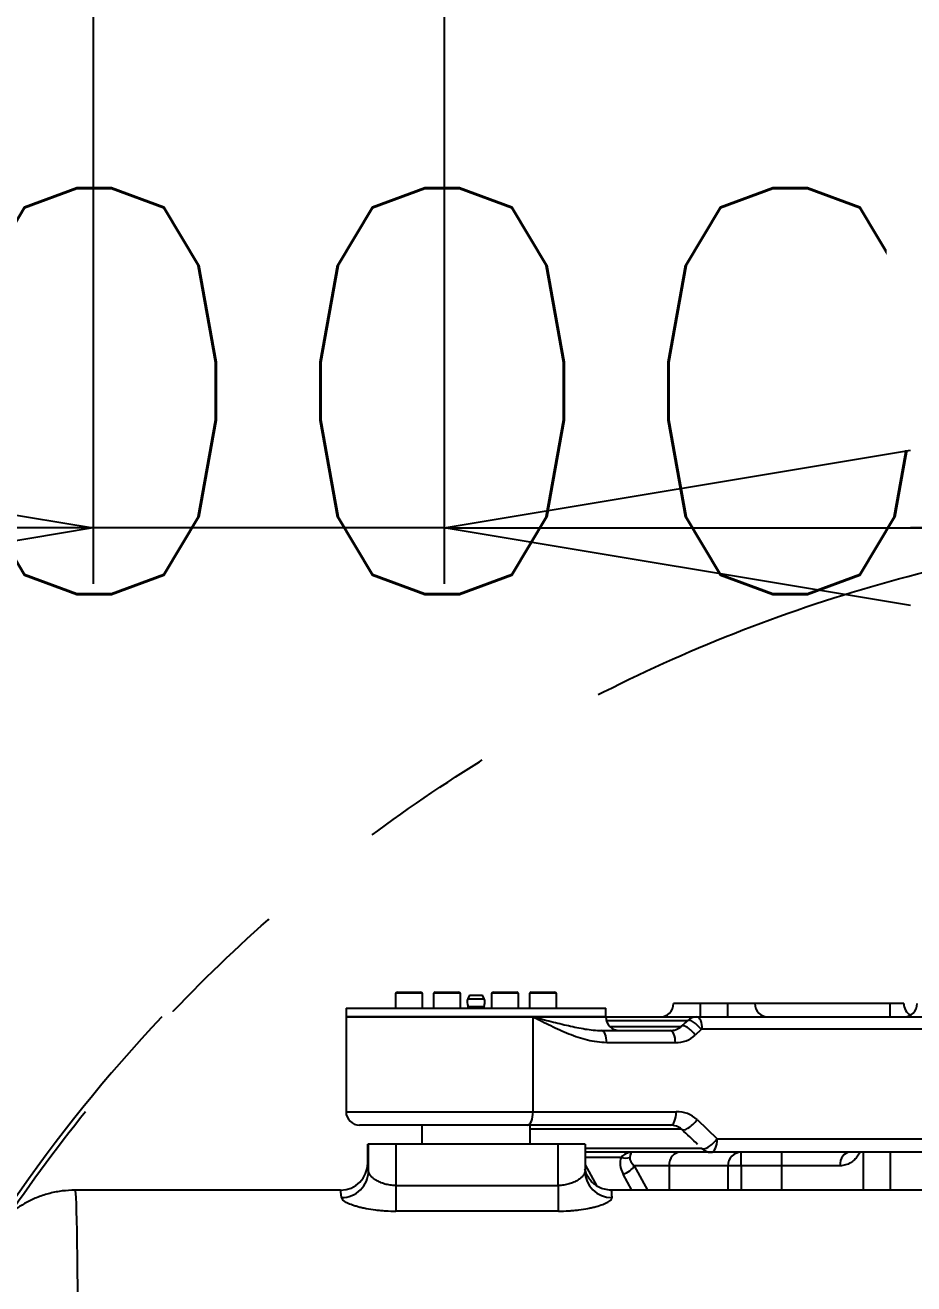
# Model space of a CAD drawing. Header units: millimetres. Extents: x 10462777 to 22643323, y 453826 to 1389191.
# Drawn here: x 11279228.3 to 11279561.8, y 583738.6 to 584211.1 of the extents above; entities that cross this region are included whole.
import ezdxf
from ezdxf.enums import TextEntityAlignment as Align

# ---------------------------------------------------------------- set-up
doc = ezdxf.new("R2010")
doc.units = ezdxf.units.MM
doc.header["$LTSCALE"] = 200
doc.header["$MEASUREMENT"] = 0
doc.header["$PDMODE"] = 35
doc.header["$PDSIZE"] = -5
doc.linetypes.add('CENTER2', pattern=[1.125, 0.75, -0.125, 0.125, -0.125])
doc.linetypes.add('PHANTOM', pattern=[2.5, 1.25, -0.25, 0.25, -0.25, 0.25, -0.25])
doc.layers.get('0').update_dxf_attribs({"linetype": 'CONTINUOUS'})
doc.layers.get('DEFPOINTS').update_dxf_attribs({"linetype": 'CONTINUOUS'})
for name, color, linetype in [('A290-7329-X301', 7, 'CONTINUOUS'), ('A290-7329-X382', 7, 'CONTINUOUS'), ('A290-7329-X384', 7, 'CONTINUOUS'), ('DV1_DEFAULT', 7, 'CONTINUOUS'), ('LIBRL_A6-BA-6X10', 7, 'CONTINUOUS'), ('LIBRL_A6-BA-6X16', 7, 'CONTINUOUS'), ('LIBRL_A97L-0218-', 7, 'CONTINUOUS'), ('ZZ', 7, 'CONTINUOUS')]:
    doc.layers.add(name, color=color, linetype=linetype)
doc.layers.add('LAYOUT', color=8, linetype='CONTINUOUS', lineweight=25)
doc.styles.add('SEACAD_arial_ttf', font='txt.shx ', dxfattribs={"height": 0.2, "bigfont": ' whgtxt.shx'})
doc.styles.get("Standard").update_dxf_attribs({"font": 'SYMBOL'})
doc.dimstyles.new('DS ROBOTEC', dxfattribs={"dimscale": 0, "dimtxt": 2.5, "dimasz": 2.5, "dimexe": 0.3, "dimexo": 0.3, "dimgap": 0.5, "dimtad": 1, "dimzin": 9, "dimdsep": 46, "dimtxsty": 'Standard', "dimblk": 'OPEN', "dimcen": 0, "dimclrd": 4, "dimclre": 4, "dimclrt": 110, "dimazin": 2, "dimtm": 1.5, "dimtfac": 1, "dimtmove": 0, "dimatfit": 3, "dimldrblk": 'OPEN', "dimfxl": 1, "dimtfill": 1, "dimtolj": 1, "dimlwd": -1, "dimlwe": -1, "dimarcsym": 0})

# ---------------------------------------------------------------- blocks, each defined once
blk = doc.blocks.new('A$C7DA30AB0')
at = {"layer": 'A290-7329-X301', "color": 7, "linetype": 'Continuous', "ltscale": 25.4}
for p, q in [((2797.39, 3435.43, 0), (2787.23, 3435.43, 0)), ((2797.39, 3430.35, 0), (2797.39, 3435.43, 0)), ((2807.55, 3435.43, 0), (2797.39, 3435.43, 0)), ((2807.55, 3430.35, 0), (2807.55, 3435.43, 0)), ((2817.71, 3435.43, 0), (2807.55, 3435.43, 0)), ((2868.51, 3435.43, 0), (2817.71, 3435.43, 0)), ((2868.51, 3430.35, 0), (2868.51, 3435.43, 0)), ((2873.59, 3435.43, 0), (2868.51, 3435.43, 0)), ((2664.29, 3430.35, 0), (2664.29, 3394.79, 0)), ((2734.5, 3430.35, 0), (2664.29, 3430.35, 0)), ((2761.83, 3430.35, 0), (2734.5, 3430.35, 0)), ((2734.5, 3394.79, 0), (2734.5, 3430.35, 0)), ((2761.83, 3430.35, 0), (2796, 3430.35, 0)), ((2792.4, 3428.87, 0), (2762.05, 3428.87, 0)), ((2763.32, 3426.76, 0), (2790.17, 3426.76, 0)), ((2796, 3430.35, 0), (3133.19, 3430.35, 0)), ((2760.12, 3425.27, 0), (2785.91, 3425.27, 0)), ((2797.63, 3425.63, 0), (2795.39, 3423.53, 0)), ((3135.2, 3425.78, 0), (2798.01, 3425.78, 0)), ((2787.92, 3420.7, 0), (2762.13, 3420.7, 0)), ((2664.29, 3394.79, 0), (2734.5, 3394.79, 0)), ((2734.5, 3394.79, 0), (2788.25, 3394.79, 0)), ((2732.27, 3389.71, 0), (2669.37, 3389.71, 0)), ((2786.02, 3389.71, 0), (2732.27, 3389.71, 0)), ((2790.26, 3388.23, 0), (2733.38, 3388.23, 0)), ((2796.06, 3391.82, 0), (2803.59, 3384.63, 0)), ((2803.59, 3384.63, 0), (3138.96, 3384.63, 0)), ((2753.98, 3381.04, 0), (2797.77, 3381.04, 0)), ((2801.36, 3379.55, 0), (2753.98, 3379.55, 0)), ((3136.72, 3379.55, 0), (2801.36, 3379.55, 0)), ((2812.63, 3374.47, 0), (2812.63, 3379.55, 0)), ((2827.87, 3374.47, 0), (2827.87, 3379.55, 0)), ((2858.35, 3379.55, 0), (2858.35, 3365.33, 0)), ((2868.51, 3379.55, 0), (2868.51, 3365.33, 0)), ((2767.53, 3377.6, 0), (2753.98, 3377.6, 0)), ((2753.98, 3374.89, 0), (2758.25, 3367.08, 0)), ((2785.51, 3374.47, 0), (2772.48, 3374.47, 0)), ((2772.48, 3374.47, 0), (2777.48, 3365.33, 0)), ((2807.55, 3374.47, 0), (2785.51, 3374.47, 0)), ((2785.51, 3374.47, 0), (2785.51, 3365.33, 0)), ((2812.63, 3374.47, 0), (2807.55, 3374.47, 0)), ((2807.55, 3374.47, 0), (2807.55, 3365.33, 0)), ((2827.87, 3374.47, 0), (2812.63, 3374.47, 0)), ((2812.63, 3374.47, 0), (2812.63, 3365.33, 0)), ((2827.87, 3365.33, 0), (2827.87, 3374.47, 0)), ((2849.64, 3374.47, 0), (2827.87, 3374.47, 0)), ((2771.61, 3365.33, 0), (2768.32, 3371.35, 0))]:
    blk.add_line(p, q, dxfattribs=at)
for centre, radius, start, end in [((2782.15, 3435.43, 0), 5.08, 270, 0), ((2822.79, 3435.43, 0), 5.08, 180, 270), ((2878.67, 3435.43, 0), 5.08, 180, 240), ((2873.59, 3435.43, 0), 5.08, 270, 0), ((2766.91, 3430.35, 0), 5.08, 180, 270), ((2786.08, 3431.63, 0), 6.36, 268.4763, 310.0433), ((2700.71, 3524.99, 0), 132.83, 312.3858, 313.702), ((2796, 3425.27, 0), 5.09, 89.9916, 134.9701), ((2788.07, 3431.57, 0), 10.86, 269.1787, 312.2946), ((2798.01, 3425.23, 0), 0.556, 89.7691, 132.9165), ((2669.37, 3394.79, 0), 5.08, 180, 270), ((2788.41, 3383.48, 0), 11.32, 47.4794, 90.7993), ((2786.19, 3383.42, 0), 6.3, 49.7613, 91.56), ((2638.15, 3222.56, 0), 224.87, 45.3286, 47.406), ((2801.36, 3384.63, 0), 5.08, 225.927, 270), ((2812.63, 3374.47, 0), 5.08, 90, 180)]:
    blk.add_arc(centre, radius, start, end, dxfattribs=at)
for centre, major_axis, ratio, start_param, end_param in [((2793.37, 3423.53, 0), (3.12, -3.34), 0.337056, 3.141476, 3.233516), ((2793.37, 3423.53, 0), (3.12, -3.34), 0.337056, 1.266215, 3.141476), ((2795.62, 3425.63, 0), (3.14, -3.33), 0.335588, 1.264449, 3.141821), ((2796, 3425.78, 0), (0, -4.57), 0.439688, 1.570796, 3.141593), ((2760.12, 3420.7, 0), (0, -4.57), 0.439688, 1.570796, 3.141593), ((2785.91, 3420.7, 0), (0, -4.57), 0.439688, 1.570796, 3.141593), ((2732.27, 3394.79, 0), (0, 5.08), 0.439688, 3.141593, 4.712389), ((2786.02, 3394.79, 0), (0, 5.08), 0.439688, 3.141593, 4.712389), ((2793.83, 3391.82, 0), (3.48, 3.7), 0.336131, 3.057418, 5.018086), ((2801.36, 3384.63, 0), (3.53, 3.65), 0.331794, 3.141593, 5.023205), ((2801.36, 3384.63, 0), (0, 5.08), 0.439688, 3.141593, 4.712389), ((2771.7, 3374.47, 0), (-5.29, 0), 0.960286, 4.712389, 5.619982), ((2771.7, 3374.47, 0), (0, 5.08), 0.222104, 0, 0.907593), ((2789.67, 3374.47, 0), (0, -5.08), 0.819252, 3.141593, 4.712389), ((2801.36, 3384.63, 0), (3.53, 3.65), 0.331794, 3.095687, 3.141593), ((2853.27, 3374.47, 0), (0, -5.08), 0.714286, 3.141593, 4.712389), ((2780.72, 3371.35, 0), (-13.01, 6.66), 0.590032, 0.051177, 0.71438), ((2767.53, 3380.73, 0), (4.71, -1.91), 0.58626, 4.946495, 5.691463), ((2768.32, 3374.47, 0), (4.46, 2.44), 0.565385, 4.41254, 5.514465), ((2780.72, 3374.47, 0), (-9.85, 3.37), 0.386127, 0.061227, 0.72443)]:
    blk.add_ellipse(centre, major_axis=major_axis, ratio=ratio, start_param=start_param, end_param=end_param, dxfattribs=at)
for points, knots in [([(2762.13, 3420.7, 0), (2760.9, 3420.7, 0), (2759.69, 3420.8, 0), (2757.28, 3421.12, 0), (2756.09, 3421.36, 0), (2753.72, 3421.93, 0), (2752.55, 3422.27, 0), (2750.21, 3423.04, 0), (2749.05, 3423.47, 0), (2745.61, 3424.84, 0), (2743.37, 3425.88, 0), (2740.03, 3427.51, 0), (2738.92, 3428.07, 0), (2737.26, 3428.92, 0), (2736.43, 3429.35, 0), (2735.61, 3429.78, 0), (2735.05, 3430.07, 0), (2734.78, 3430.21, 0), (2734.5, 3430.35, 0)], [0, 0, 0, 0, 0.125, 0.125, 0.25, 0.25, 0.375, 0.375, 0.5, 0.5, 0.75, 0.75, 0.875, 0.875, 0.9375, 0.96875, 0.96875, 1, 1, 1, 1]), ([(2734.5, 3430.35, 0), (2735.08, 3430.21, 0), (2735.66, 3430.07, 0), (2736.81, 3429.78, 0), (2737.38, 3429.64, 0), (2739.07, 3429.21, 0), (2740.19, 3428.93, 0), (2743.51, 3428.1, 0), (2745.67, 3427.57, 0), (2748.85, 3426.85, 0), (2749.9, 3426.62, 0), (2751.98, 3426.2, 0), (2753.02, 3426, 0), (2755.07, 3425.67, 0), (2756.09, 3425.53, 0), (2758.11, 3425.33, 0), (2759.12, 3425.27, 0), (2760.12, 3425.27, 0)], [0, 0, 0, 0, 0.0625, 0.0625, 0.125, 0.125, 0.25, 0.25, 0.5, 0.5, 0.625, 0.625, 0.75, 0.75, 0.875, 0.875, 1, 1, 1, 1]), ([(2857.16, 3379.51, 0), (2857.05, 3379.29, 0), (2856.93, 3379.07, 0), (2856.64, 3378.59, 0), (2856.48, 3378.34, 0), (2855.96, 3377.61, 0), (2855.56, 3377.15, 0), (2854.67, 3376.31, 0), (2854.17, 3375.93, 0), (2853.34, 3375.43, 0), (2853.04, 3375.28, 0), (2852.43, 3375, 0), (2852.11, 3374.89, 0), (2851.12, 3374.59, 0), (2850.41, 3374.47, 0), (2849.64, 3374.47, 0)], [0.3835493, 0.3835493, 0.3835493, 0.3835493, 0.4375, 0.4375, 0.5, 0.5, 0.625, 0.625, 0.75, 0.75, 0.8125, 0.8125, 0.875, 0.875, 1, 1, 1, 1])]:
    blk.add_open_spline(points, degree=3, knots=knots, dxfattribs=at)
at = {"layer": 'A290-7329-X382', "color": 7, "linetype": 'Continuous', "ltscale": 25.4}
for p, q in [((2692.74, 3389.71, 0), (2692.74, 3382.6, 0)), ((2733.38, 3382.6, 0), (2733.38, 3389.71, 0))]:
    blk.add_line(p, q, dxfattribs=at)
at = {"layer": 'A290-7329-X384', "color": 7, "linetype": 'Continuous', "ltscale": 25.4}
for p, q in [((2664.29, 3433.61, 0), (2761.83, 3433.61, 0)), ((2664.29, 3433.61, 0), (2664.29, 3430.35, 0)), ((2761.83, 3430.35, 0), (2761.83, 3433.61, 0)), ((2664.29, 3430.35, 0), (2761.83, 3430.35, 0))]:
    blk.add_line(p, q, dxfattribs=at)
at = {"layer": 'DV1_DEFAULT', "color": 7, "linetype": 'CENTER2', "ltscale": 25.4}
blk.add_arc((3025.99, 3025.99, 0), 590.95, 136.81057, 154.30656, dxfattribs=at)
at = {"layer": 'LAYOUT', "color": 6, "linetype": 'PHANTOM'}
for centre, radius in [((3030.45, 3025.99, 0), 2693.02), ((3025.99, 3025.99, 0), 589.24)]:
    blk.add_circle(centre, radius, dxfattribs=at)
at = {"layer": 'LIBRL_A6-BA-6X10', "color": 7, "linetype": 'Continuous', "ltscale": 25.4}
for p, q in [((2683.54, 3439.7, 0), (2682.84, 3439.3, 0)), ((2682.84, 3439.3, 0), (2682.84, 3433.61, 0)), ((2693, 3439.3, 0), (2682.84, 3439.3, 0)), ((2683.54, 3439.7, 0), (2692.29, 3439.7, 0)), ((2693, 3439.3, 0), (2692.29, 3439.7, 0)), ((2693, 3433.61, 0), (2693, 3439.3, 0)), ((2697.79, 3439.7, 0), (2697.08, 3439.3, 0)), ((2697.08, 3439.3, 0), (2697.08, 3433.61, 0)), ((2707.24, 3439.3, 0), (2697.08, 3439.3, 0)), ((2697.79, 3439.7, 0), (2706.54, 3439.7, 0)), ((2707.24, 3439.3, 0), (2706.54, 3439.7, 0)), ((2707.24, 3433.61, 0), (2707.24, 3439.3, 0)), ((2719.58, 3439.7, 0), (2718.88, 3439.3, 0)), ((2718.88, 3439.3, 0), (2718.88, 3433.61, 0)), ((2729.04, 3439.3, 0), (2718.88, 3439.3, 0)), ((2719.58, 3439.7, 0), (2728.33, 3439.7, 0)), ((2729.04, 3439.3, 0), (2728.33, 3439.7, 0)), ((2729.04, 3433.61, 0), (2729.04, 3439.3, 0)), ((2733.83, 3439.7, 0), (2733.13, 3439.3, 0)), ((2733.13, 3439.3, 0), (2733.13, 3433.61, 0)), ((2743.29, 3439.3, 0), (2733.13, 3439.3, 0)), ((2733.83, 3439.7, 0), (2742.58, 3439.7, 0)), ((2743.29, 3439.3, 0), (2742.58, 3439.7, 0)), ((2743.29, 3433.61, 0), (2743.29, 3439.3, 0))]:
    blk.add_line(p, q, dxfattribs=at)
at = {"layer": 'LIBRL_A6-BA-6X16', "color": 7, "linetype": 'Continuous', "ltscale": 25.4}
for p, q in [((2672.42, 3382.6, 0), (2672.42, 3375.48, 0)), ((2672.7, 3382.6, 0), (2672.42, 3382.6, 0)), ((2672.42, 3382.6, 0), (2672.42, 3382.6, 0)), ((2672.42, 3375.49, 0), (2672.42, 3382.6, 0)), ((2672.7, 3372.51, 0), (2672.7, 3382.6, 0)), ((2682.96, 3382.6, 0), (2672.7, 3382.6, 0)), ((2682.96, 3382.6, 0), (2682.96, 3367.07, 0)), ((2743.92, 3382.6, 0), (2682.96, 3382.6, 0)), ((2743.92, 3367.07, 0), (2743.92, 3382.6, 0)), ((2753.98, 3382.6, 0), (2743.92, 3382.6, 0)), ((2753.98, 3382.6, 0), (2753.98, 3372.51, 0)), ((2662.26, 3365.33, 0), (2562.7, 3365.33, 0)), ((2682.96, 3367.07, 0), (2743.92, 3367.07, 0)), ((2979.75, 3365.33, 0), (2763.86, 3365.33, 0)), ((2743.98, 3357.46, 0), (2683.02, 3357.46, 0))]:
    blk.add_line(p, q, dxfattribs=at)
blk.add_arc((2713.06, 3469.55, 0), 102.46, 246.6332, 246.634, dxfattribs=at)
for centre, major_axis, ratio, start_param, end_param in [((2662.26, 3375.49, 0), (0, -10.16), 0.999957, 0, 1.570796), ((2672.42, 3218.01, 0), (0, 157.48), 0.009264, 6.088408, 6.283185), ((2662.55, 3372.51, 0), (-10.15, -0.48), 0.981049, 1.522968, 3.093765), ((2764.14, 3372.51, 0), (10.15, 0.48), 0.981049, 3.093765, 4.664561), ((2562.7, 3218.01, 0), (0, -147.32), 0.009264, 0, 3.141593), ((2662.26, 3218.01, 0), (0, -147.32), 0.009264, 2.946815, 3.141593), ((2683.05, 3367.07, 0), (0, -10.16), 0.009264, 4.712389, 5.954731), ((2744.01, 3367.07, 0), (0, -10.16), 0.009264, 4.712389, 5.954731), ((2763.86, 3218.01, 0), (0, 147.32), 0.009264, 6.088408, 6.283185)]:
    blk.add_ellipse(centre, major_axis=major_axis, ratio=ratio, start_param=start_param, end_param=end_param, dxfattribs=at)
for points, knots in [([(2682.96, 3367.07, 0), (2682.24, 3367.07, 0), (2681.54, 3367.12, 0), (2680.52, 3367.27, 0), (2680.17, 3367.33, 0), (2679.51, 3367.47, 0), (2679.18, 3367.55, 0), (2678.56, 3367.73, 0), (2678.25, 3367.83, 0), (2677.66, 3368.05, 0), (2677.37, 3368.16, 0), (2676.55, 3368.52, 0), (2676.05, 3368.79, 0), (2675.36, 3369.2, 0), (2675.15, 3369.34, 0), (2674.74, 3369.63, 0), (2674.55, 3369.78, 0), (2674.02, 3370.22, 0), (2673.72, 3370.52, 0), (2673.35, 3370.97, 0), (2673.24, 3371.12, 0), (2673.05, 3371.41, 0), (2672.98, 3371.55, 0), (2672.78, 3371.98, 0), (2672.71, 3372.25, 0), (2672.7, 3372.51, 0)], [0, 0, 0, 0, 0.125, 0.125, 0.1875, 0.1875, 0.25, 0.25, 0.3125, 0.3125, 0.375, 0.375, 0.5, 0.5, 0.5625, 0.5625, 0.625, 0.625, 0.75, 0.75, 0.8125, 0.8125, 0.875, 0.875, 1, 1, 1, 1]), ([(2753.98, 3372.51, 0), (2753.99, 3372.25, 0), (2753.93, 3371.98, 0), (2753.75, 3371.55, 0), (2753.68, 3371.41, 0), (2753.5, 3371.12, 0), (2753.4, 3370.97, 0), (2753.04, 3370.52, 0), (2752.76, 3370.22, 0), (2752.24, 3369.78, 0), (2752.06, 3369.64, 0), (2751.66, 3369.35, 0), (2751.45, 3369.2, 0), (2750.78, 3368.79, 0), (2750.29, 3368.53, 0), (2749.49, 3368.17, 0), (2749.21, 3368.05, 0), (2748.62, 3367.84, 0), (2748.31, 3367.74, 0), (2747.38, 3367.47, 0), (2746.72, 3367.32, 0), (2745.69, 3367.17, 0), (2745.34, 3367.14, 0), (2744.63, 3367.09, 0), (2744.27, 3367.07, 0), (2743.92, 3367.07, 0)], [0, 0, 0, 0, 0.125, 0.125, 0.1875, 0.1875, 0.25, 0.25, 0.375, 0.375, 0.4375, 0.4375, 0.5, 0.5, 0.625, 0.625, 0.6875, 0.6875, 0.75, 0.75, 0.875, 0.875, 0.9375, 0.9375, 1, 1, 1, 1]), ([(2763.86, 3365.33, 0), (2762.9, 3365.39, 0), (2761.38, 3365.52, 0), (2759.18, 3366.39, 0), (2757.48, 3367.51, 0), (2756.16, 3368.79, 0), (2755.22, 3370.09, 0), (2754.61, 3371.27, 0), (2754.24, 3372.23, 0), (2754.06, 3372.89, 0), (2754, 3373.17, 0), (2753.97, 3373.28, 0)], [0, 0, 0, 0, 0.066097, 0.1225651, 0.1739887, 0.2210741, 0.2638594, 0.3022487, 0.3383196, 0.3771209, 0.4131363, 0.4131363, 0.4131363, 0.4131363]), ([(2562.7, 3365.33, 0), (2560.9, 3365.27, 0), (2557.9, 3365.15, 0), (2553.1, 3364.22, 0), (2548.7, 3362.8, 0), (2544.59, 3360.92, 0), (2540.85, 3358.65, 0), (2537.49, 3356.06, 0), (2534.53, 3353.23, 0), (2531.98, 3350.22, 0), (2529.84, 3347.11, 0), (2528.1, 3344, 0), (2526.77, 3340.99, 0), (2525.8, 3338.24, 0), (2525.15, 3335.86, 0), (2524.73, 3333.91, 0), (2524.46, 3332.33, 0), (2524.29, 3331.03, 0), (2524.16, 3329.88, 0), (2524.07, 3328.77, 0), (2523.99, 3327.48, 0), (2523.9, 3325.75, 0), (2523.82, 3323.4, 0), (2523.73, 3320.28, 0), (2523.67, 3317.07, 0), (2523.63, 3314.86, 0), (2523.61, 3313.9, 0)], [0, 0, 0, 0, 0.046593, 0.091877, 0.135799, 0.178437, 0.219821, 0.259942, 0.298753, 0.336164, 0.372024, 0.406074, 0.43783, 0.466413, 0.49089, 0.511691, 0.530755, 0.550476, 0.572642, 0.600292, 0.638233, 0.697676, 0.783366, 0.864243, 0.950071, 1, 1, 1, 1]), ([(2662.53, 3362.55, 0), (2662.54, 3362.29, 0), (2662.69, 3362.02, 0), (2663.11, 3361.6, 0), (2663.29, 3361.46, 0), (2663.6, 3361.24, 0), (2663.71, 3361.17, 0), (2663.95, 3361.02, 0), (2664.08, 3360.95, 0), (2664.75, 3360.59, 0), (2665.4, 3360.3, 0), (2666.55, 3359.87, 0), (2666.96, 3359.73, 0), (2667.83, 3359.45, 0), (2668.28, 3359.32, 0), (2669.23, 3359.06, 0), (2669.72, 3358.94, 0), (2670.75, 3358.7, 0), (2671.29, 3358.59, 0), (2672.96, 3358.26, 0), (2674.13, 3358.08, 0), (2675.94, 3357.85, 0), (2676.56, 3357.78, 0), (2677.82, 3357.67, 0), (2678.47, 3357.62, 0), (2680.4, 3357.5, 0), (2681.7, 3357.46, 0), (2683.02, 3357.46, 0)], [0, 0, 0, 0, 0.125, 0.125, 0.1875, 0.1875, 0.21875, 0.21875, 0.25, 0.25, 0.375, 0.375, 0.4375, 0.4375, 0.5, 0.5, 0.5625, 0.5625, 0.625, 0.625, 0.75, 0.75, 0.8125, 0.8125, 0.875, 0.875, 1, 1, 1, 1]), ([(2743.98, 3357.46, 0), (2745.3, 3357.46, 0), (2746.6, 3357.5, 0), (2748.51, 3357.61, 0), (2749.14, 3357.66, 0), (2750.39, 3357.78, 0), (2751.02, 3357.85, 0), (2752.84, 3358.08, 0), (2753.99, 3358.26, 0), (2755.62, 3358.58, 0), (2756.15, 3358.69, 0), (2757.18, 3358.93, 0), (2757.67, 3359.06, 0), (2759.08, 3359.44, 0), (2759.92, 3359.72, 0), (2761.03, 3360.15, 0), (2761.38, 3360.29, 0), (2762.02, 3360.58, 0), (2762.31, 3360.73, 0), (2763.08, 3361.16, 0), (2763.48, 3361.45, 0), (2763.87, 3361.88, 0), (2763.97, 3362.02, 0), (2764.1, 3362.29, 0), (2764.13, 3362.42, 0), (2764.12, 3362.55, 0)], [0, 0, 0, 0, 0.125, 0.125, 0.1875, 0.1875, 0.25, 0.25, 0.375, 0.375, 0.4375, 0.4375, 0.5, 0.5, 0.625, 0.625, 0.6875, 0.6875, 0.75, 0.75, 0.875, 0.875, 0.9375, 0.9375, 1, 1, 1, 1])]:
    blk.add_open_spline(points, degree=3, knots=knots, dxfattribs=at)
at = {"layer": 'LIBRL_A97L-0218-', "color": 7, "linetype": 'Continuous', "ltscale": 25.4}
for p, q in [((2710.62, 3438.58, 0), (2710.01, 3437.22, 0)), ((2710.01, 3437.22, 0), (2716.11, 3437.22, 0)), ((2710.62, 3438.58, 0), (2715.5, 3438.58, 0)), ((2716.11, 3437.22, 0), (2715.5, 3438.58, 0)), ((2710.08, 3434.3, 0), (2716.04, 3434.3, 0)), ((2710.1, 3433.78, 0), (2716.02, 3433.78, 0))]:
    blk.add_line(p, q, dxfattribs=at)
for centre, radius, start, end in [((2713.06, 3435.84, 0), 3.35, 155.6399, 207.3155), ((2713.06, 3435.84, 0), 3.35, 332.6845, 0), ((2713.06, 3435.84, 0), 3.35, 0, 24.3601), ((2704.52, 3436.25, 0), 6.1, 334.3207, 336.0779), ((2709.54, 3434.02, 0), 0.61, 336.0779, 27.3155), ((2716.58, 3434.02, 0), 0.61, 152.6845, 203.9221), ((2721.6, 3436.25, 0), 6.1, 203.9221, 205.6793)]:
    blk.add_arc(centre, radius, start, end, dxfattribs=at)
blk = doc.blocks.new('_OPEN')
at = {"color": 0, "linetype": 'ByBlock'}
for p, q in [((-1, 0.1667), (0, 0)), ((0, 0), (-1, -0.1667)), ((0, 0), (-1, 0))]:
    blk.add_line(p, q, dxfattribs=at)
blk = doc.blocks.new('*D253')
at = {"color": 4, "linetype": 'ByBlock', "ltscale": 10, "transparency": 16777216}
for p, q in [((11279385.58, 584461.5), (11279385.58, 584001.41)), ((11280195.58, 584461.5), (11280195.58, 584001.41)), ((11280020.58, 584022.41), (11279560.58, 584022.41))]:
    blk.add_line(p, q, dxfattribs=at)
at = {"layer": 'DEFPOINTS', "color": 0, "ltscale": 10, "transparency": 16777216}
for p in [(11279385.58, 584482.5, 0), (11280195.58, 584482.5, 0), (11279385.58, 584022.41)]:
    blk.add_point(p, dxfattribs=at)
at = {"color": 4, "ltscale": 10, "transparency": 16777216, "xscale": 175, "yscale": 175, "zscale": 175, "rotation": 180}
blk.add_blockref('_OPEN', (11279385.58, 584022.41), dxfattribs=at)
at = {"color": 4, "ltscale": 10, "transparency": 16777216, "xscale": 175, "yscale": 175, "zscale": 175}
blk.add_blockref('_OPEN', (11280195.58, 584022.41), dxfattribs=at)
at = {"color": 110, "ltscale": 10, "transparency": 16777216, "insert": (11279790.58, 584181.67), "char_height": 175, "attachment_point": 5, "bg_fill": 3, "box_fill_scale": 1.25, "bg_fill_color": 256, "bg_fill_true_color": 13158600, "bg_fill_transparency": 0}
blk.add_mtext('\\A1;810', dxfattribs=at)
blk = doc.blocks.new('*D254')
at = {"color": 4, "linetype": 'ByBlock', "ltscale": 10, "transparency": 16777216}
for p, q in [((11279385.58, 584440.5), (11279385.58, 584001.41)), ((11279253.74, 584434.42), (11279253.74, 584001.41)), ((11279078.74, 584022.41), (11278377.94, 584022.41)), ((11279385.58, 584022.41), (11279253.74, 584022.41)), ((11279560.58, 584022.41), (11279735.58, 584022.41))]:
    blk.add_line(p, q, dxfattribs=at)
at = {"layer": 'DEFPOINTS', "color": 0, "ltscale": 10, "transparency": 16777216}
for p in [(11279385.58, 584461.5), (11279253.74, 584455.42, 0), (11279253.74, 584022.41)]:
    blk.add_point(p, dxfattribs=at)
at = {"color": 4, "ltscale": 10, "transparency": 16777216, "xscale": 175, "yscale": 175, "zscale": 175}
blk.add_blockref('_OPEN', (11279253.74, 584022.41), dxfattribs=at)
at = {"color": 4, "ltscale": 10, "transparency": 16777216, "xscale": 175, "yscale": 175, "zscale": 175, "rotation": 180}
blk.add_blockref('_OPEN', (11279385.58, 584022.41), dxfattribs=at)
at = {"color": 110, "ltscale": 10, "transparency": 16777216, "insert": (11278621.24, 584181.67), "char_height": 175, "attachment_point": 5, "bg_fill": 3, "box_fill_scale": 1.25, "bg_fill_color": 256, "bg_fill_true_color": 13158600, "bg_fill_transparency": 0}
blk.add_mtext('\\A1;132', dxfattribs=at)

msp = doc.modelspace()

# ---------------------------------------------------------------- block references
at = {"ltscale": 10}
msp.add_blockref('A$C7DA30AB0', (11276684.40366, 580408.4363, 0), dxfattribs=at)

# ---------------------------------------------------------------- texts
at = {"layer": 'ZZ', "color": 7, "linetype": 'Continuous', "ltscale": 25.4, "style": 'SEACAD_arial_ttf'}
msp.add_text('R-2000iB/165F', height=152.4, dxfattribs=at).set_placement((11278751.21955, 584149.93166, 0), align=Align.TOP_LEFT)

# ---------------------------------------------------------------- next in the draw order: dimensions: what is measured, and where the dimension line sits
at = {"ltscale": 10}
dim = msp.add_linear_dim(base=(11279385.57571, 584022.40798, 0), p1=(11280195.57571, 584482.49605, 0), p2=(11279385.57571, 584482.49605, 0), dimstyle='DS ROBOTEC', override={"dimscale": 70, "dimgap": 1, "dimarcsym": 1}, dxfattribs=at)
dim.commit()
dim.dimension.update_dxf_attribs({"geometry": '*D253', "text_midpoint": (11279790.57571, 584181.67438, 0)})

# ---------------------------------------------------------------- next in the draw order: dimensions: what is measured, and where the dimension line sits
dim = msp.add_linear_dim(base=(11279253.73985, 584022.40798, 0), p1=(11279385.57571, 584461.49605, 0), p2=(11279253.73985, 584455.42308, 0), dimstyle='DS ROBOTEC', override={"dimscale": 70, "dimgap": 1, "dimdec": 0, "dimarcsym": 1}, dxfattribs=at)
dim.commit()
dim.dimension.update_dxf_attribs({"geometry": '*D254', "text_midpoint": (11278621.23985, 584022.40798, 0), "dimtype": 160})

doc.saveas('drawing.dxf')
